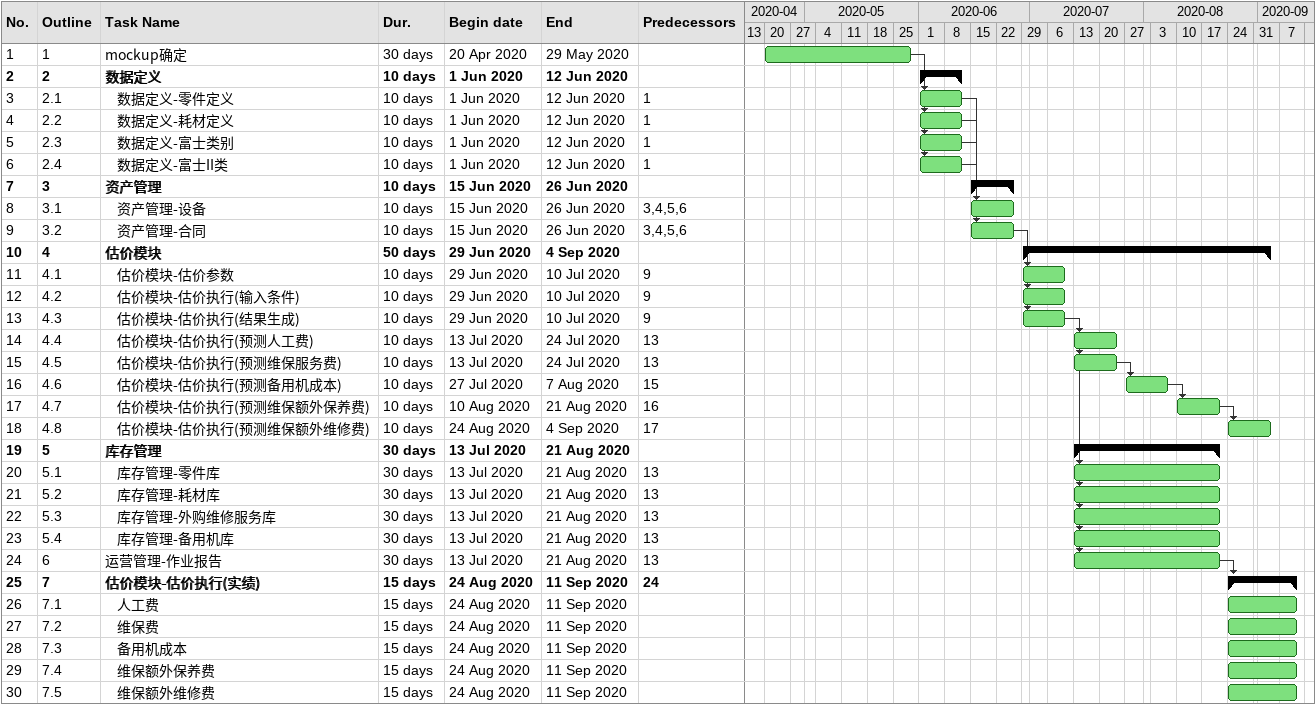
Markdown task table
| ID | WBS | Task | Duration | Start | Finish | Predecessors |
|---|---|---|---|---|---|---|
| 1 | 1 | mockup确定 | 30d | 2020-04-20 | 2020-05-29 |  |
| 2 | 2 | **数据定义** | 10d | 2020-06-01 | 2020-06-12 |  |
| 3 | 2.1 | 数据定义-零件定义 | 10d | 2020-06-01 | 2020-06-12 | 1 |
| 4 | 2.2 | 数据定义-耗材定义 | 10d | 2020-06-01 | 2020-06-12 | 1 |
| 5 | 2.3 | 数据定义-富士类别 | 10d | 2020-06-01 | 2020-06-12 | 1 |
| 6 | 2.4 | 数据定义-富士II类 | 10d | 2020-06-01 | 2020-06-12 | 1 |
| 7 | 3 | **资产管理** | 10d | 2020-06-15 | 2020-06-26 |  |
| 8 | 3.1 | 资产管理-设备 | 10d | 2020-06-15 | 2020-06-26 | 3, 4, 5, 6 |
| 9 | 3.2 | 资产管理-合同 | 10d | 2020-06-15 | 2020-06-26 | 3, 4, 5, 6 |
| 10 | 4 | **估价模块** | 50d | 2020-06-29 | 2020-09-04 |  |
| 11 | 4.1 | 估价模块-估价参数 | 10d | 2020-06-29 | 2020-07-10 | 9 |
| 12 | 4.2 | 估价模块-估价执行(输入条件) | 10d | 2020-06-29 | 2020-07-10 | 9 |
| 13 | 4.3 | 估价模块-估价执行(结果生成) | 10d | 2020-06-29 | 2020-07-10 | 9 |
| 14 | 4.4 | 估价模块-估价执行(预测人工费) | 10d | 2020-07-13 | 2020-07-24 | 13 |
| 15 | 4.5 | 估价模块-估价执行(预测维保服务费) | 10d | 2020-07-13 | 2020-07-24 | 13 |
| 16 | 4.6 | 估价模块-估价执行(预测备用机成本) | 10d | 2020-07-27 | 2020-08-07 | 15 |
| 17 | 4.7 | 估价模块-估价执行(预测维保额外保养费) | 10d | 2020-08-10 | 2020-08-21 | 16 |
| 18 | 4.8 | 估价模块-估价执行(预测维保额外维修费) | 10d | 2020-08-24 | 2020-09-04 | 17 |
| 19 | 5 | **库存管理** | 30d | 2020-07-13 | 2020-08-21 |  |
| 20 | 5.1 | 库存管理-零件库 | 30d | 2020-07-13 | 2020-08-21 | 13 |
| 21 | 5.2 | 库存管理-耗材库 | 30d | 2020-07-13 | 2020-08-21 | 13 |
| 22 | 5.3 | 库存管理-外购维修服务库 | 30d | 2020-07-13 | 2020-08-21 | 13 |
| 23 | 5.4 | 库存管理-备用机库 | 30d | 2020-07-13 | 2020-08-21 | 13 |
| 24 | 6 | 运营管理-作业报告 | 30d | 2020-07-13 | 2020-08-21 | 13 |
| 25 | 7 | **估价模块-估价执行(实绩)** | 15d | 2020-08-24 | 2020-09-11 | 24 |
| 26 | 7.1 | 人工费 | 15d | 2020-08-24 | 2020-09-11 |  |
| 27 | 7.2 | 维保费 | 15d | 2020-08-24 | 2020-09-11 |  |
| 28 | 7.3 | 备用机成本 | 15d | 2020-08-24 | 2020-09-11 |  |
| 29 | 7.4 | 维保额外保养费 | 15d | 2020-08-24 | 2020-09-11 |  |
| 30 | 7.5 | 维保额外维修费 | 15d | 2020-08-24 | 2020-09-11 |  |
